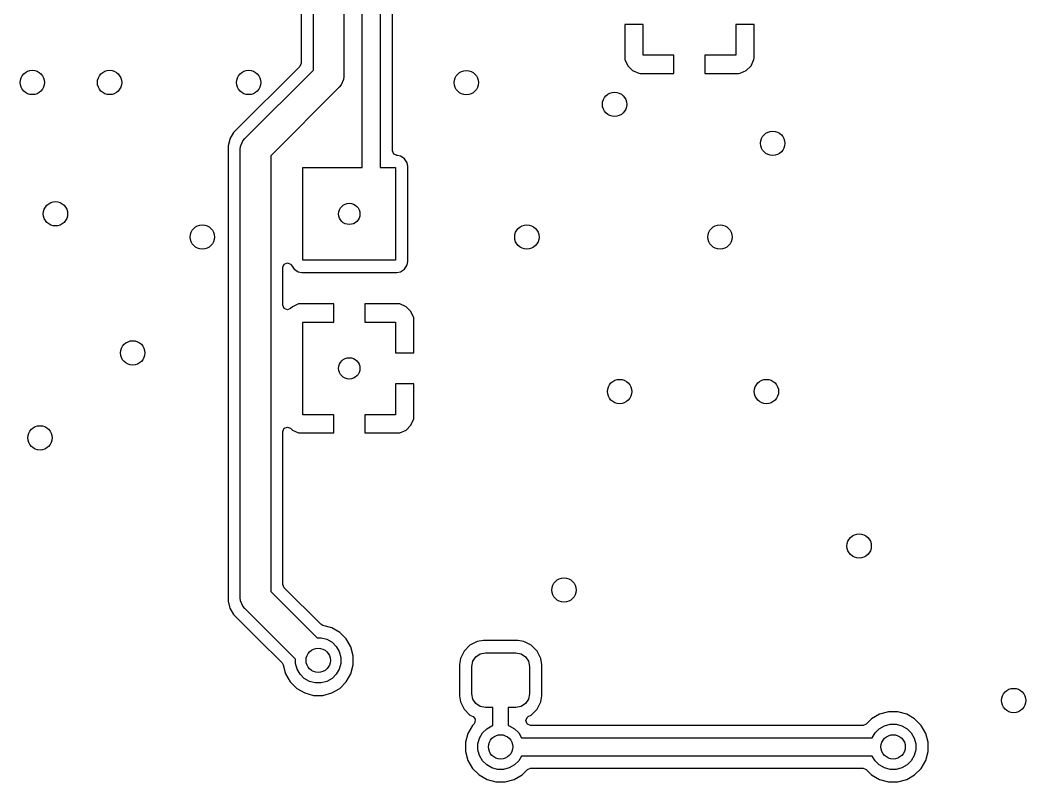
# Model space of a CAD drawing. Extents: x 2.36 to 5.14, y -5.39 to -2.61.
# Drawn here: x 3.257 to 3.908, y -4.953 to -4.46 of the extents above; entities that cross this region are included whole.
import ezdxf

# ---------------------------------------------------------------- set-up
doc = ezdxf.new("R2010")
doc.units = 0
doc.header["$MEASUREMENT"] = 0
doc.layers.add('BLACK', color=7, linetype='CONTINUOUS')

msp = doc.modelspace()

# ---------------------------------------------------------------- linework, layer by layer
at = {"layer": 'BLACK', "linetype": 'CONTINUOUS'}
for p, q in [((3.44685, -4.49199), (3.44685, -4.19699)), ((3.46654, -4.19291), (3.46654, -4.49606)), ((3.43896, -4.20147), (3.43896, -4.48751)), ((3.47835, -4.55504), (3.47835, -4.38976)), ((3.49016, -4.3975), (3.49016, -4.55504)), ((3.49805, -4.54423), (3.49805, -4.4206)), ((3.64835, -4.46236), (3.64835, -4.48413)), ((3.66016, -4.46236), (3.64835, -4.46236)), ((3.66016, -4.48236), (3.66016, -4.46236)), ((3.73197, -4.46236), (3.72016, -4.46236)), ((3.72016, -4.46236), (3.72016, -4.48236)), ((3.73197, -4.48413), (3.73197, -4.46236)), ((3.68016, -4.48236), (3.66016, -4.48236)), ((3.68016, -4.49417), (3.68016, -4.48236)), ((3.72016, -4.48236), (3.70016, -4.48236)), ((3.70016, -4.48236), (3.70016, -4.49417)), ((3.4381, -4.48957), (3.39526, -4.53242)), ((3.43896, -4.48751), (3.4381, -4.48957)), ((3.64835, -4.48413), (3.64846, -4.48511)), ((3.64846, -4.48511), (3.64846, -4.48511)), ((3.64846, -4.48511), (3.65024, -4.48915)), ((3.65024, -4.48915), (3.65337, -4.49228)), ((3.72695, -4.49228), (3.73007, -4.48915)), ((3.73007, -4.48915), (3.73185, -4.48511)), ((3.73185, -4.48511), (3.73197, -4.48413)), ((3.40249, -4.53635), (3.44685, -4.49199)), ((3.46654, -4.49606), (3.46635, -4.49798)), ((3.65337, -4.49228), (3.65741, -4.49406)), ((3.65741, -4.49406), (3.65741, -4.49406)), ((3.65741, -4.49406), (3.65839, -4.49417)), ((3.65839, -4.49417), (3.68016, -4.49417)), ((3.70016, -4.49417), (3.72192, -4.49417)), ((3.72192, -4.49417), (3.72291, -4.49406)), ((3.72291, -4.49406), (3.72695, -4.49228)), ((3.72291, -4.49406), (3.72291, -4.49406)), ((3.46365, -4.50302), (3.41929, -4.54738)), ((3.46488, -4.50153), (3.46365, -4.50302)), ((3.46635, -4.49798), (3.46488, -4.50153)), ((3.46488, -4.50153), (3.46488, -4.50153)), ((3.39526, -4.53242), (3.39292, -4.53646)), ((3.39282, -4.53683), (3.39171, -4.54097)), ((3.39171, -4.54097), (3.39171, -4.83578)), ((3.39292, -4.53646), (3.39282, -4.53683)), ((3.39282, -4.53683), (3.39282, -4.53683)), ((3.39282, -4.53683), (3.39282, -4.53683)), ((3.39961, -4.54331), (3.3998, -4.54139)), ((3.3998, -4.54139), (3.40127, -4.53784)), ((3.40127, -4.53784), (3.40249, -4.53635)), ((3.40127, -4.53784), (3.40127, -4.53784)), ((3.39961, -4.83345), (3.39961, -4.54331)), ((3.41929, -4.54738), (3.41929, -4.82937)), ((3.4989, -4.54629), (3.49805, -4.54423)), ((3.50072, -4.54705), (3.4989, -4.54629)), ((3.50071, -4.54713), (3.50072, -4.54705)), ((3.50086, -4.54715), (3.50071, -4.54713)), ((3.50126, -4.54723), (3.50086, -4.54715)), ((3.50086, -4.54715), (3.50086, -4.54715)), ((3.50086, -4.54715), (3.50086, -4.54715)), ((3.50316, -4.5476), (3.50126, -4.54723)), ((3.5049, -4.54876), (3.50316, -4.5476)), ((3.50316, -4.5476), (3.50316, -4.5476)), ((3.44008, -4.61504), (3.44008, -4.55504)), ((3.44008, -4.55504), (3.47835, -4.55504)), ((3.49016, -4.55504), (3.50008, -4.55504)), ((3.50008, -4.55504), (3.50008, -4.61504)), ((3.50577, -4.54935), (3.5049, -4.54876)), ((3.50751, -4.55196), (3.50577, -4.54935)), ((3.50797, -4.55426), (3.50751, -4.55196)), ((3.50797, -4.61582), (3.50797, -4.55426)), ((3.42719, -4.61956), (3.42804, -4.61749)), ((3.42719, -4.6442), (3.42719, -4.61956)), ((3.42804, -4.61749), (3.4301, -4.61664)), ((3.4301, -4.61664), (3.43216, -4.61749)), ((3.43216, -4.61749), (3.43252, -4.61794)), ((3.43252, -4.61794), (3.4336, -4.61956)), ((3.4336, -4.61956), (3.43439, -4.62073)), ((3.50008, -4.61504), (3.44008, -4.61504)), ((3.50577, -4.62073), (3.50751, -4.61812)), ((3.50751, -4.61812), (3.50797, -4.61582)), ((3.43439, -4.62073), (3.43612, -4.62189)), ((3.43612, -4.62189), (3.437, -4.62248)), ((3.437, -4.62248), (3.437, -4.62248)), ((3.437, -4.62248), (3.437, -4.62248)), ((3.437, -4.62248), (3.4393, -4.62293)), ((3.4393, -4.62293), (3.4393, -4.62293)), ((3.4393, -4.62293), (3.50086, -4.62293)), ((3.50086, -4.62293), (3.50316, -4.62248)), ((3.50086, -4.62293), (3.50086, -4.62293)), ((3.50316, -4.62248), (3.50577, -4.62073)), ((3.42804, -4.64626), (3.42719, -4.6442)), ((3.4301, -4.64711), (3.42804, -4.64626)), ((3.43216, -4.64626), (3.4301, -4.64711)), ((3.43329, -4.64513), (3.43216, -4.64626)), ((3.43733, -4.64334), (3.43329, -4.64513)), ((3.43832, -4.64323), (3.43733, -4.64334)), ((3.43733, -4.64334), (3.43733, -4.64334)), ((3.46008, -4.64323), (3.43832, -4.64323)), ((3.46008, -4.65504), (3.46008, -4.64323)), ((3.50184, -4.64323), (3.48008, -4.64323)), ((3.48008, -4.64323), (3.48008, -4.65504)), ((3.50283, -4.64334), (3.50184, -4.64323)), ((3.50687, -4.64513), (3.50283, -4.64334)), ((3.50283, -4.64334), (3.50283, -4.64334)), ((3.50999, -4.64825), (3.50687, -4.64513)), ((3.51178, -4.65229), (3.50999, -4.64825)), ((3.51189, -4.65328), (3.51178, -4.65229)), ((3.51178, -4.65229), (3.51178, -4.65229)), ((3.44008, -4.71504), (3.44008, -4.65504)), ((3.44008, -4.65504), (3.46008, -4.65504)), ((3.48008, -4.65504), (3.50008, -4.65504)), ((3.50008, -4.65504), (3.50008, -4.67504)), ((3.51189, -4.67504), (3.51189, -4.65328)), ((3.50008, -4.67504), (3.51189, -4.67504)), ((3.51189, -4.69504), (3.50008, -4.69504)), ((3.50008, -4.69504), (3.50008, -4.71504)), ((3.51189, -4.7168), (3.51189, -4.69504)), ((3.46008, -4.71504), (3.44008, -4.71504)), ((3.46008, -4.72685), (3.46008, -4.71504)), ((3.50008, -4.71504), (3.48008, -4.71504)), ((3.48008, -4.71504), (3.48008, -4.72685)), ((3.50999, -4.72183), (3.51178, -4.71779)), ((3.51178, -4.71779), (3.51189, -4.7168)), ((3.42719, -4.72588), (3.42804, -4.72382)), ((3.42804, -4.72382), (3.4301, -4.72297)), ((3.4301, -4.72297), (3.43216, -4.72382)), ((3.43216, -4.72382), (3.43329, -4.72495)), ((3.50687, -4.72495), (3.50999, -4.72183)), ((3.42719, -4.8249), (3.42719, -4.72588)), ((3.43329, -4.72495), (3.43733, -4.72674)), ((3.43733, -4.72674), (3.43733, -4.72674)), ((3.43733, -4.72674), (3.43832, -4.72685)), ((3.43832, -4.72685), (3.46008, -4.72685)), ((3.48008, -4.72685), (3.50184, -4.72685)), ((3.50184, -4.72685), (3.50283, -4.72674)), ((3.50283, -4.72674), (3.50687, -4.72495)), ((3.50283, -4.72674), (3.50283, -4.72674)), ((3.42804, -4.82696), (3.42719, -4.8249)), ((3.45167, -4.85059), (3.42804, -4.82696)), ((3.3998, -4.83537), (3.39961, -4.83345)), ((3.41929, -4.82937), (3.44928, -4.85936)), ((3.39171, -4.83578), (3.39267, -4.83934)), ((3.39267, -4.83934), (3.39292, -4.84029)), ((3.39292, -4.84029), (3.39292, -4.84029)), ((3.39292, -4.84029), (3.39526, -4.84434)), ((3.40127, -4.83892), (3.3998, -4.83537)), ((3.40249, -4.84041), (3.40127, -4.83892)), ((3.40127, -4.83892), (3.40127, -4.83892)), ((3.43536, -4.87328), (3.40249, -4.84041)), ((3.39526, -4.84434), (3.39526, -4.84434)), ((3.39526, -4.84434), (3.39526, -4.84434)), ((3.39526, -4.84434), (3.41101, -4.86009)), ((3.45298, -4.85134), (3.45167, -4.85059)), ((3.45875, -4.85289), (3.45298, -4.85134)), ((3.46391, -4.85587), (3.45875, -4.85289)), ((3.45875, -4.85289), (3.45875, -4.85289)), ((3.41101, -4.86009), (3.42659, -4.87567)), ((3.44928, -4.85936), (3.45193, -4.85936)), ((3.45193, -4.85936), (3.45565, -4.86036)), ((3.45565, -4.86036), (3.45899, -4.86229)), ((3.46813, -4.86009), (3.46391, -4.85587)), ((3.46391, -4.85587), (3.46391, -4.85587)), ((3.47111, -4.86525), (3.46813, -4.86009)), ((3.45899, -4.86229), (3.46171, -4.86501)), ((3.46171, -4.86501), (3.46364, -4.86835)), ((3.47266, -4.87102), (3.47111, -4.86525)), ((3.47111, -4.86525), (3.47111, -4.86525)), ((3.54819, -4.86423), (3.54444, -4.86798)), ((3.55292, -4.86182), (3.54819, -4.86423)), ((3.55684, -4.8612), (3.55292, -4.86182)), ((3.55292, -4.86182), (3.55292, -4.86182)), ((3.57916, -4.8612), (3.55684, -4.8612)), ((3.55684, -4.8612), (3.55684, -4.8612)), ((3.58308, -4.86182), (3.57916, -4.8612)), ((3.57916, -4.8612), (3.57916, -4.8612)), ((3.58781, -4.86423), (3.58308, -4.86182)), ((3.58308, -4.86182), (3.58308, -4.86182)), ((3.59156, -4.86798), (3.58781, -4.86423)), ((3.43536, -4.87593), (3.43536, -4.87328)), ((3.46364, -4.86835), (3.46464, -4.87207)), ((3.46464, -4.87207), (3.46464, -4.87593)), ((3.47266, -4.87663), (3.47266, -4.87102)), ((3.47266, -4.87102), (3.47266, -4.87102)), ((3.54203, -4.87271), (3.54141, -4.87663)), ((3.54444, -4.86798), (3.54203, -4.87271)), ((3.54203, -4.87271), (3.54203, -4.87271)), ((3.54997, -4.87456), (3.55189, -4.87169)), ((3.55189, -4.87169), (3.55477, -4.86977)), ((3.55477, -4.86977), (3.55816, -4.86909)), ((3.55816, -4.86909), (3.57784, -4.86909)), ((3.57784, -4.86909), (3.58123, -4.86977)), ((3.58123, -4.86977), (3.58411, -4.87169)), ((3.58411, -4.87169), (3.58603, -4.87456)), ((3.59397, -4.87271), (3.59156, -4.86798)), ((3.59444, -4.87567), (3.59397, -4.87271)), ((3.59397, -4.87271), (3.59397, -4.87271)), ((3.42659, -4.87567), (3.42734, -4.87698)), ((3.42734, -4.87698), (3.42889, -4.88275)), ((3.43636, -4.87965), (3.43536, -4.87593)), ((3.43829, -4.88299), (3.43636, -4.87965)), ((3.46364, -4.87965), (3.46171, -4.88299)), ((3.46464, -4.87593), (3.46364, -4.87965)), ((3.47111, -4.88275), (3.47266, -4.87698)), ((3.47266, -4.87698), (3.47266, -4.87663)), ((3.47266, -4.87698), (3.47266, -4.87698)), ((3.54141, -4.87663), (3.54141, -4.89699)), ((3.5493, -4.87795), (3.54997, -4.87456)), ((3.5493, -4.89567), (3.5493, -4.87795)), ((3.58603, -4.87456), (3.5867, -4.87795)), ((3.5867, -4.87795), (3.5867, -4.89567)), ((3.59459, -4.87663), (3.59444, -4.87567)), ((3.59459, -4.89699), (3.59459, -4.87663)), ((3.42889, -4.88275), (3.42889, -4.88275)), ((3.42889, -4.88275), (3.42889, -4.88275)), ((3.42889, -4.88275), (3.43187, -4.88791)), ((3.44101, -4.88571), (3.43829, -4.88299)), ((3.44435, -4.88764), (3.44101, -4.88571)), ((3.45899, -4.88571), (3.45565, -4.88764)), ((3.46171, -4.88299), (3.45899, -4.88571)), ((3.46813, -4.88791), (3.47111, -4.88275)), ((3.43187, -4.88791), (3.43609, -4.89213)), ((3.43609, -4.89213), (3.44125, -4.89511)), ((3.44807, -4.88864), (3.44435, -4.88764)), ((3.45193, -4.88864), (3.44807, -4.88864)), ((3.45565, -4.88764), (3.45193, -4.88864)), ((3.45875, -4.89511), (3.46391, -4.89213)), ((3.46391, -4.89213), (3.46813, -4.88791)), ((3.44125, -4.89511), (3.44702, -4.89666)), ((3.44702, -4.89666), (3.44702, -4.89666)), ((3.44702, -4.89666), (3.44702, -4.89666)), ((3.44702, -4.89666), (3.45298, -4.89666)), ((3.45298, -4.89666), (3.45875, -4.89511)), ((3.45298, -4.89666), (3.45298, -4.89666)), ((3.54141, -4.89699), (3.54203, -4.90091)), ((3.54997, -4.89906), (3.5493, -4.89567)), ((3.55189, -4.90193), (3.54997, -4.89906)), ((3.58603, -4.89906), (3.58411, -4.90193)), ((3.5867, -4.89567), (3.58603, -4.89906)), ((3.59397, -4.90091), (3.59459, -4.89699)), ((3.54203, -4.90091), (3.54203, -4.90091)), ((3.54203, -4.90091), (3.54444, -4.90564)), ((3.54444, -4.90564), (3.54819, -4.90939)), ((3.55477, -4.90385), (3.55189, -4.90193)), ((3.55816, -4.90453), (3.55477, -4.90385)), ((3.56308, -4.90453), (3.55816, -4.90453)), ((3.56308, -4.91616), (3.56308, -4.90453)), ((3.57784, -4.90453), (3.57292, -4.90453)), ((3.57292, -4.90453), (3.57292, -4.91616)), ((3.58123, -4.90385), (3.57784, -4.90453)), ((3.58411, -4.90193), (3.58123, -4.90385)), ((3.58781, -4.90939), (3.59156, -4.90564)), ((3.59156, -4.90564), (3.59397, -4.90091)), ((3.54819, -4.90939), (3.55017, -4.9104)), ((3.55017, -4.9104), (3.55161, -4.91209)), ((3.55161, -4.91209), (3.55144, -4.91432)), ((3.58424, -4.91299), (3.5851, -4.91093)), ((3.5851, -4.91505), (3.58424, -4.91299)), ((3.5851, -4.91093), (3.58583, -4.9104)), ((3.58583, -4.9104), (3.58781, -4.90939)), ((3.80809, -4.91187), (3.80461, -4.91535)), ((3.81325, -4.90889), (3.80809, -4.91187)), ((3.81902, -4.90734), (3.81325, -4.90889)), ((3.81325, -4.90889), (3.81325, -4.90889)), ((3.82498, -4.90734), (3.81902, -4.90734)), ((3.81902, -4.90734), (3.81902, -4.90734)), ((3.83075, -4.90889), (3.82498, -4.90734)), ((3.82498, -4.90734), (3.82498, -4.90734)), ((3.83591, -4.91187), (3.83075, -4.90889)), ((3.83075, -4.90889), (3.83075, -4.90889)), ((3.84013, -4.91609), (3.83591, -4.91187)), ((3.83591, -4.91187), (3.83591, -4.91187)), ((3.54987, -4.91609), (3.54689, -4.92125)), ((3.5509, -4.91505), (3.54987, -4.91609)), ((3.55144, -4.91432), (3.5509, -4.91505)), ((3.55629, -4.92101), (3.55901, -4.91829)), ((3.55901, -4.91829), (3.56235, -4.91636)), ((3.56235, -4.91636), (3.56308, -4.91616)), ((3.57292, -4.91616), (3.57365, -4.91636)), ((3.57365, -4.91636), (3.57699, -4.91829)), ((3.57699, -4.91829), (3.57971, -4.92101)), ((3.58539, -4.91535), (3.5851, -4.91505)), ((3.58745, -4.9162), (3.58539, -4.91535)), ((3.80255, -4.9162), (3.58745, -4.9162)), ((3.80461, -4.91535), (3.80255, -4.9162)), ((3.81029, -4.92101), (3.81301, -4.91829)), ((3.81301, -4.91829), (3.81635, -4.91636)), ((3.81635, -4.91636), (3.82007, -4.91536)), ((3.82007, -4.91536), (3.82393, -4.91536)), ((3.82393, -4.91536), (3.82765, -4.91636)), ((3.82765, -4.91636), (3.83099, -4.91829)), ((3.83099, -4.91829), (3.83371, -4.92101)), ((3.84311, -4.92125), (3.84013, -4.91609)), ((3.54689, -4.92125), (3.54534, -4.92702)), ((3.54689, -4.92125), (3.54689, -4.92125)), ((3.55336, -4.92807), (3.55436, -4.92435)), ((3.55436, -4.92435), (3.55629, -4.92101)), ((3.57971, -4.92101), (3.58149, -4.92409)), ((3.58149, -4.92409), (3.80851, -4.92409)), ((3.80851, -4.92409), (3.81029, -4.92101)), ((3.83371, -4.92101), (3.83564, -4.92435)), ((3.83564, -4.92435), (3.83664, -4.92807)), ((3.84466, -4.92702), (3.84311, -4.92125)), ((3.84311, -4.92125), (3.84311, -4.92125)), ((3.54534, -4.92702), (3.54534, -4.93298)), ((3.55336, -4.93193), (3.55336, -4.92807)), ((3.55436, -4.93565), (3.55336, -4.93193)), ((3.83664, -4.93193), (3.83564, -4.93565)), ((3.83664, -4.92807), (3.83664, -4.93193)), ((3.84466, -4.93298), (3.84466, -4.92702)), ((3.84466, -4.92702), (3.84466, -4.92702)), ((3.54534, -4.93298), (3.54689, -4.93875)), ((3.54689, -4.93875), (3.54689, -4.93875)), ((3.54689, -4.93875), (3.54689, -4.93875)), ((3.54689, -4.93875), (3.54987, -4.94391)), ((3.55629, -4.93899), (3.55436, -4.93565)), ((3.55901, -4.94171), (3.55629, -4.93899)), ((3.57971, -4.93899), (3.57699, -4.94171)), ((3.58149, -4.93591), (3.57971, -4.93899)), ((3.80851, -4.93591), (3.58149, -4.93591)), ((3.81029, -4.93899), (3.80851, -4.93591)), ((3.81301, -4.94171), (3.81029, -4.93899)), ((3.83371, -4.93899), (3.83099, -4.94171)), ((3.83564, -4.93565), (3.83371, -4.93899)), ((3.84013, -4.94391), (3.84311, -4.93875)), ((3.84311, -4.93875), (3.84466, -4.93298)), ((3.84466, -4.93298), (3.84466, -4.93298)), ((3.54987, -4.94391), (3.55409, -4.94813)), ((3.56235, -4.94364), (3.55901, -4.94171)), ((3.56607, -4.94464), (3.56235, -4.94364)), ((3.56993, -4.94464), (3.56607, -4.94464)), ((3.57365, -4.94364), (3.56993, -4.94464)), ((3.57699, -4.94171), (3.57365, -4.94364)), ((3.58191, -4.94813), (3.58539, -4.94465)), ((3.58539, -4.94465), (3.58745, -4.9438)), ((3.58745, -4.9438), (3.80255, -4.9438)), ((3.80255, -4.9438), (3.80461, -4.94465)), ((3.80461, -4.94465), (3.80809, -4.94813)), ((3.81635, -4.94364), (3.81301, -4.94171)), ((3.82007, -4.94464), (3.81635, -4.94364)), ((3.82393, -4.94464), (3.82007, -4.94464)), ((3.82765, -4.94364), (3.82393, -4.94464)), ((3.83099, -4.94171), (3.82765, -4.94364)), ((3.83591, -4.94813), (3.84013, -4.94391)), ((3.55409, -4.94813), (3.55925, -4.95111)), ((3.55925, -4.95111), (3.56502, -4.95266)), ((3.57098, -4.95266), (3.57675, -4.95111)), ((3.57675, -4.95111), (3.58191, -4.94813)), ((3.80809, -4.94813), (3.81325, -4.95111)), ((3.81325, -4.95111), (3.81902, -4.95266)), ((3.82498, -4.95266), (3.83075, -4.95111)), ((3.83075, -4.95111), (3.83591, -4.94813)), ((3.56502, -4.95266), (3.56502, -4.95266)), ((3.56502, -4.95266), (3.56502, -4.95266)), ((3.56502, -4.95266), (3.57098, -4.95266)), ((3.57098, -4.95266), (3.57098, -4.95266)), ((3.81902, -4.95266), (3.81902, -4.95266)), ((3.81902, -4.95266), (3.81902, -4.95266)), ((3.81902, -4.95266), (3.82498, -4.95266)), ((3.82498, -4.95266), (3.82498, -4.95266))]:
    msp.add_line(p, q, dxfattribs=at)
at = {"layer": 'BLACK'}
for centre, radius in [((3.265, -4.5), 0.00787), ((3.315, -4.5), 0.00787), ((3.405, -4.5), 0.00787), ((3.54585, -4.50011), 0.00787), ((3.64173, -4.51417), 0.00787), ((3.74409, -4.53937), 0.00787), ((3.28, -4.585), 0.00787), ((3.47008, -4.58504), 0.00689), ((3.375, -4.6), 0.00787), ((3.585, -4.6), 0.00787), ((3.71, -4.6), 0.00787), ((3.33, -4.675), 0.00787), ((3.47008, -4.68504), 0.00689), ((3.645, -4.7), 0.00787), ((3.74, -4.7), 0.00787), ((3.27, -4.73), 0.00787), ((3.8, -4.8), 0.00787), ((3.609, -4.8285), 0.00787), ((3.45, -4.874), 0.00787), ((3.9, -4.9), 0.00787), ((3.568, -4.93), 0.00787), ((3.822, -4.93), 0.00787)]:
    msp.add_circle(centre, radius, dxfattribs=at)

doc.saveas('drawing.dxf')
